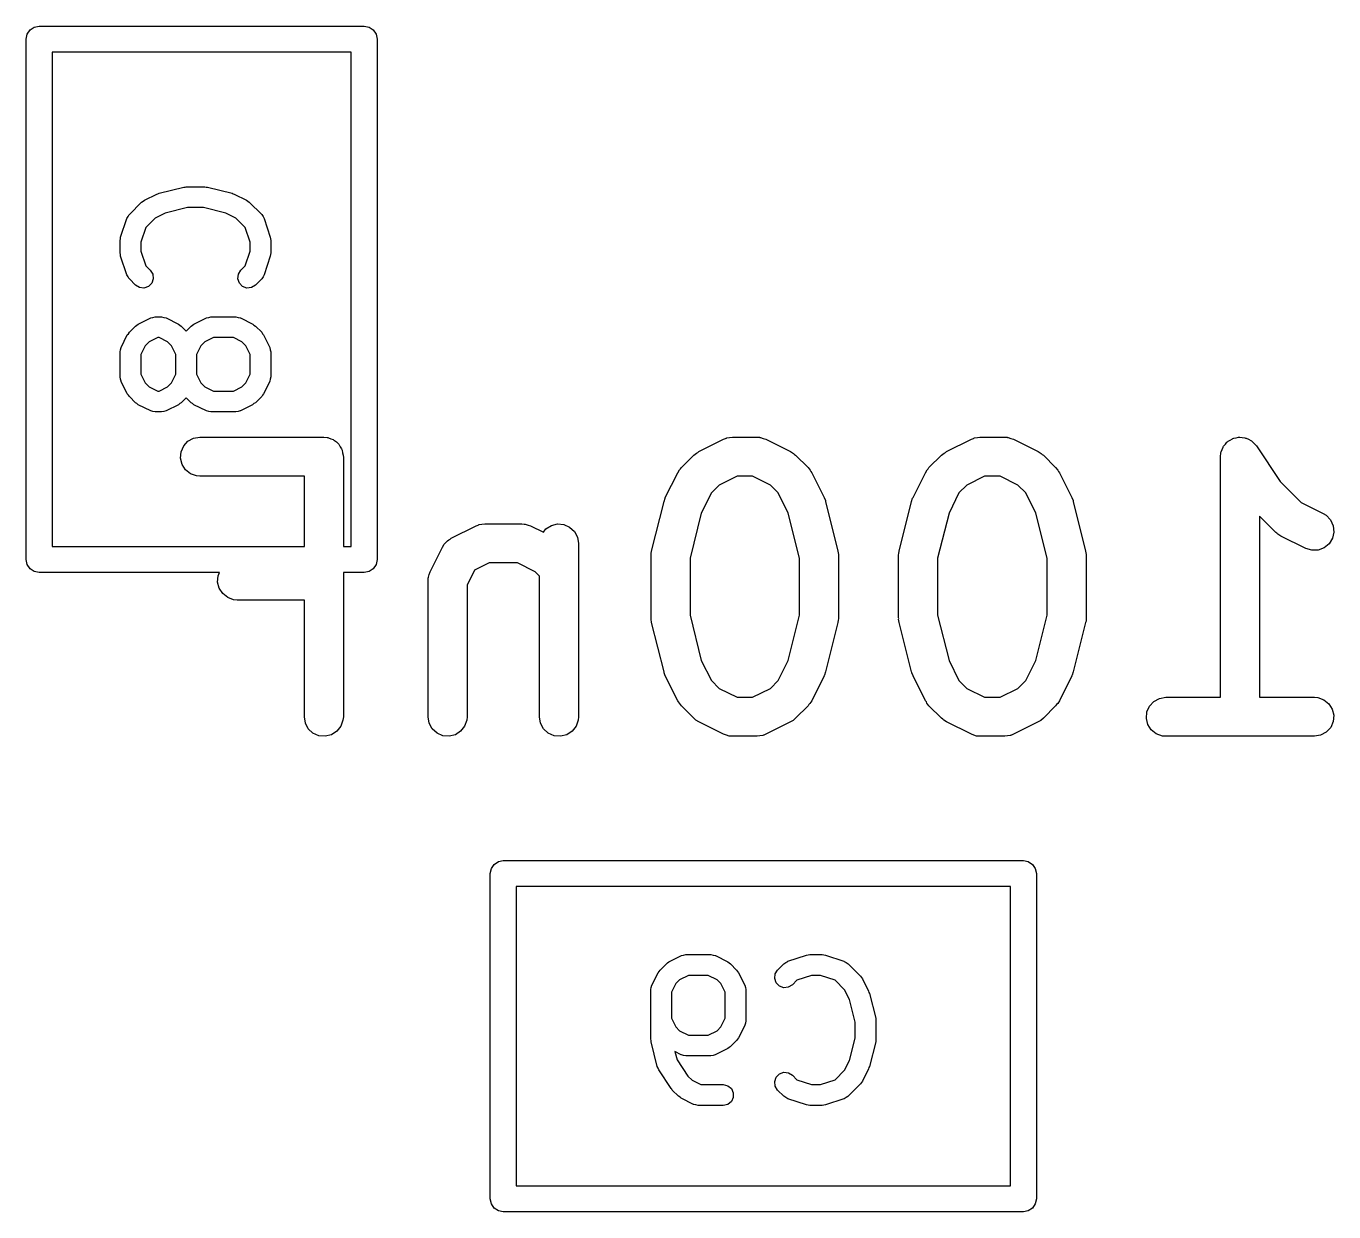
# Model space of a CAD drawing. Extents: x 112 to 157.4, y -89.4 to -52.4.
# Drawn here: x 128.93 to 133.95, y -71.61 to -67.05 of the extents above; entities that cross this region are included whole.
import ezdxf

# ---------------------------------------------------------------- set-up
doc = ezdxf.new("R2010")
doc.units = 0
doc.layers.add('BLACK', color=7, linetype='CONTINUOUS')

msp = doc.modelspace()

# ---------------------------------------------------------------- linework, layer by layer
at = {"layer": 'BLACK', "linetype": 'CONTINUOUS'}
for p, q in [((128.925, -67.1), (128.929, -67.0809)), ((128.929, -67.0809), (128.94, -67.0646)), ((128.94, -67.0646), (128.956, -67.0538)), ((128.956, -67.0538), (128.975, -67.05)), ((128.975, -67.05), (130.225, -67.05)), ((130.225, -67.05), (130.244, -67.0538)), ((130.244, -67.0538), (130.26, -67.0646)), ((130.26, -67.0646), (130.271, -67.0809)), ((130.271, -67.0809), (130.275, -67.1)), ((128.925, -69.1), (128.925, -67.1)), ((130.275, -67.1), (130.275, -69.1)), ((129.025, -67.15), (129.025, -69.05)), ((130.175, -67.15), (129.025, -67.15)), ((130.175, -69.05), (130.175, -67.15)), ((129.436, -67.6921), (129.531, -67.6683)), ((129.531, -67.6683), (129.536, -67.6682)), ((129.536, -67.6682), (129.54, -67.6671)), ((129.54, -67.6671), (129.612, -67.6671)), ((129.612, -67.6671), (129.617, -67.6682)), ((129.617, -67.6682), (129.622, -67.6683)), ((129.622, -67.6683), (129.717, -67.6922)), ((129.322, -67.7741), (129.369, -67.7264)), ((129.369, -67.7264), (129.375, -67.723)), ((129.375, -67.723), (129.38, -67.719)), ((129.38, -67.719), (129.427, -67.6951)), ((129.427, -67.6951), (129.432, -67.6941)), ((129.432, -67.6941), (129.436, -67.6921)), ((129.717, -67.6922), (129.721, -67.6941)), ((129.721, -67.6941), (129.725, -67.6952)), ((129.725, -67.6952), (129.773, -67.719)), ((129.773, -67.719), (129.778, -67.7231)), ((129.778, -67.7231), (129.783, -67.7265)), ((129.783, -67.7265), (129.831, -67.7741)), ((129.288, -67.8612), (129.312, -67.7897)), ((129.312, -67.7892), (129.317, -67.7819)), ((129.312, -67.7894), (129.312, -67.7892)), ((129.312, -67.7897), (129.312, -67.7894)), ((129.317, -67.7819), (129.321, -67.7745)), ((129.321, -67.7745), (129.322, -67.7743)), ((129.322, -67.7743), (129.322, -67.7741)), ((129.421, -67.7876), (129.385, -67.824)), ((129.459, -67.7687), (129.421, -67.7876)), ((129.545, -67.7471), (129.459, -67.7687)), ((129.607, -67.7471), (129.545, -67.7471)), ((129.693, -67.7687), (129.607, -67.7471)), ((129.731, -67.7876), (129.693, -67.7687)), ((129.767, -67.824), (129.731, -67.7876)), ((129.831, -67.7741), (129.831, -67.7744)), ((129.831, -67.7744), (129.831, -67.7745)), ((129.831, -67.7745), (129.836, -67.7819)), ((129.836, -67.7819), (129.84, -67.7892)), ((129.84, -67.7892), (129.84, -67.7895)), ((129.84, -67.7895), (129.84, -67.7897)), ((129.84, -67.7897), (129.864, -67.8612)), ((129.385, -67.824), (129.366, -67.8803)), ((129.786, -67.8803), (129.767, -67.824)), ((129.286, -67.8737), (129.288, -67.8675)), ((129.286, -67.9214), (129.286, -67.8737)), ((129.288, -67.8675), (129.288, -67.8612)), ((129.366, -67.8803), (129.366, -67.9149)), ((129.786, -67.9149), (129.786, -67.8803)), ((129.864, -67.8612), (129.865, -67.8676)), ((129.865, -67.8676), (129.866, -67.8738)), ((129.866, -67.8738), (129.866, -67.9215)), ((129.288, -67.9277), (129.286, -67.9214)), ((129.288, -67.934), (129.288, -67.9277)), ((129.312, -68.0055), (129.288, -67.934)), ((129.366, -67.9149), (129.385, -67.9712)), ((129.767, -67.9712), (129.786, -67.9149)), ((129.864, -67.9341), (129.84, -68.0056)), ((129.865, -67.9277), (129.864, -67.9341)), ((129.866, -67.9215), (129.865, -67.9277)), ((129.385, -67.9712), (129.402, -67.9884)), ((129.402, -67.9884), (129.412, -68.0035)), ((129.741, -68.0034), (129.75, -67.9884)), ((129.75, -67.9884), (129.767, -67.9712)), ((129.312, -68.0057), (129.312, -68.0055)), ((129.312, -68.006), (129.312, -68.0057)), ((129.317, -68.0134), (129.312, -68.006)), ((129.321, -68.0207), (129.317, -68.0134)), ((129.322, -68.0209), (129.321, -68.0207)), ((129.322, -68.0211), (129.322, -68.0209)), ((129.346, -68.045), (129.322, -68.0211)), ((129.408, -68.038), (129.395, -68.0506)), ((129.414, -68.0212), (129.408, -68.038)), ((129.412, -68.0035), (129.414, -68.0212)), ((129.739, -68.0211), (129.741, -68.0034)), ((129.745, -68.0379), (129.739, -68.0211)), ((129.757, -68.0505), (129.745, -68.0379)), ((129.831, -68.0211), (129.807, -68.045)), ((129.836, -68.0134), (129.831, -68.0208)), ((129.831, -68.0208), (129.831, -68.0209)), ((129.831, -68.0209), (129.831, -68.0211)), ((129.84, -68.0061), (129.836, -68.0134)), ((129.84, -68.0056), (129.84, -68.0058)), ((129.84, -68.0058), (129.84, -68.0061)), ((129.361, -68.0544), (129.346, -68.045)), ((129.378, -68.0564), (129.361, -68.0544)), ((129.395, -68.0506), (129.378, -68.0564)), ((129.774, -68.0564), (129.757, -68.0505)), ((129.792, -68.0544), (129.774, -68.0564)), ((129.807, -68.045), (129.792, -68.0544)), ((129.356, -68.1952), (129.404, -68.1713)), ((129.404, -68.1711), (129.412, -68.1692)), ((129.404, -68.1713), (129.404, -68.1711)), ((129.404, -68.1713), (129.404, -68.1713)), ((129.412, -68.1692), (129.421, -68.1671)), ((129.421, -68.1671), (129.421, -68.1672)), ((129.421, -68.1672), (129.421, -68.1671)), ((129.421, -68.1671), (129.445, -68.1671)), ((129.445, -68.1671), (129.446, -68.1672)), ((129.446, -68.1672), (129.446, -68.1671)), ((129.446, -68.1671), (129.454, -68.1692)), ((129.454, -68.1692), (129.463, -68.1711)), ((129.463, -68.1711), (129.463, -68.1713)), ((129.463, -68.1713), (129.463, -68.1714)), ((129.463, -68.1714), (129.511, -68.1952)), ((129.57, -68.1952), (129.618, -68.1713)), ((129.618, -68.1711), (129.627, -68.1692)), ((129.618, -68.1713), (129.618, -68.1711)), ((129.618, -68.1713), (129.618, -68.1713)), ((129.627, -68.1692), (129.635, -68.1671)), ((129.635, -68.1671), (129.635, -68.1672)), ((129.635, -68.1672), (129.636, -68.1671)), ((129.636, -68.1671), (129.731, -68.1671)), ((129.731, -68.1671), (129.731, -68.1672)), ((129.731, -68.1672), (129.732, -68.1671)), ((129.732, -68.1671), (129.74, -68.1692)), ((129.74, -68.1692), (129.748, -68.1711)), ((129.748, -68.1711), (129.749, -68.1713)), ((129.749, -68.1713), (129.749, -68.1714)), ((129.749, -68.1714), (129.797, -68.1952)), ((129.29, -68.2845), (129.314, -68.2368)), ((129.314, -68.2368), (129.318, -68.2319)), ((129.318, -68.2319), (129.322, -68.2265)), ((129.322, -68.2265), (129.346, -68.2026)), ((129.346, -68.2026), (129.351, -68.1992)), ((129.351, -68.1992), (129.356, -68.1952)), ((129.511, -68.1952), (129.516, -68.1993)), ((129.516, -68.1993), (129.521, -68.2027)), ((129.521, -68.2027), (129.54, -68.222)), ((129.54, -68.222), (129.56, -68.2026)), ((129.56, -68.2026), (129.565, -68.1992)), ((129.565, -68.1992), (129.57, -68.1952)), ((129.797, -68.1952), (129.801, -68.1993)), ((129.801, -68.1993), (129.807, -68.2027)), ((129.807, -68.2027), (129.831, -68.2265)), ((129.831, -68.2265), (129.834, -68.2319)), ((129.834, -68.2319), (129.838, -68.2369)), ((129.838, -68.2369), (129.862, -68.2846)), ((129.286, -68.3018), (129.288, -68.2934)), ((129.288, -68.2934), (129.29, -68.285)), ((129.29, -68.2848), (129.29, -68.2845)), ((129.29, -68.285), (129.29, -68.2848)), ((129.383, -68.2785), (129.366, -68.3118)), ((129.398, -68.2638), (129.383, -68.2785)), ((129.431, -68.2471), (129.398, -68.2638)), ((129.436, -68.2471), (129.431, -68.2471)), ((129.469, -68.2638), (129.436, -68.2471)), ((129.484, -68.2785), (129.469, -68.2638)), ((129.5, -68.3118), (129.484, -68.2785)), ((129.597, -68.2785), (129.58, -68.3118)), ((129.612, -68.2638), (129.597, -68.2785)), ((129.645, -68.2471), (129.612, -68.2638)), ((129.722, -68.2471), (129.645, -68.2471)), ((129.755, -68.2638), (129.722, -68.2471)), ((129.77, -68.2785), (129.755, -68.2638)), ((129.786, -68.3118), (129.77, -68.2785)), ((129.862, -68.2846), (129.862, -68.2848)), ((129.862, -68.2848), (129.862, -68.285)), ((129.862, -68.285), (129.864, -68.2934)), ((129.864, -68.2934), (129.866, -68.3018)), ((129.286, -68.302), (129.286, -68.3018)), ((129.286, -68.3023), (129.286, -68.302)), ((129.286, -68.3976), (129.286, -68.3023)), ((129.366, -68.3118), (129.366, -68.3882)), ((129.5, -68.3882), (129.5, -68.3118)), ((129.58, -68.3118), (129.58, -68.3882)), ((129.786, -68.3882), (129.786, -68.3118)), ((129.866, -68.3018), (129.866, -68.3021)), ((129.866, -68.3021), (129.866, -68.3024)), ((129.866, -68.3024), (129.866, -68.3977)), ((129.366, -68.3882), (129.383, -68.4215)), ((129.484, -68.4215), (129.5, -68.3882)), ((129.58, -68.3882), (129.597, -68.4215)), ((129.77, -68.4215), (129.786, -68.3882)), ((129.286, -68.3979), (129.286, -68.3976)), ((129.286, -68.3982), (129.286, -68.3979)), ((129.288, -68.4066), (129.286, -68.3982)), ((129.29, -68.415), (129.288, -68.4066)), ((129.29, -68.4152), (129.29, -68.415)), ((129.29, -68.4154), (129.29, -68.4152)), ((129.314, -68.4631), (129.29, -68.4154)), ((129.383, -68.4215), (129.398, -68.4362)), ((129.398, -68.4362), (129.431, -68.4529)), ((129.436, -68.4529), (129.469, -68.4362)), ((129.469, -68.4362), (129.484, -68.4215)), ((129.597, -68.4215), (129.612, -68.4362)), ((129.612, -68.4362), (129.645, -68.4529)), ((129.722, -68.4529), (129.755, -68.4362)), ((129.755, -68.4362), (129.77, -68.4215)), ((129.862, -68.4155), (129.838, -68.4632)), ((129.864, -68.4066), (129.862, -68.415)), ((129.862, -68.415), (129.862, -68.4152)), ((129.862, -68.4152), (129.862, -68.4155)), ((129.866, -68.3982), (129.864, -68.4066)), ((129.866, -68.3977), (129.866, -68.398)), ((129.866, -68.398), (129.866, -68.3982)), ((129.318, -68.4681), (129.314, -68.4631)), ((129.322, -68.4735), (129.318, -68.4681)), ((129.346, -68.4973), (129.322, -68.4735)), ((129.431, -68.4529), (129.436, -68.4529)), ((129.54, -68.478), (129.521, -68.4974)), ((129.56, -68.4973), (129.54, -68.478)), ((129.645, -68.4529), (129.722, -68.4529)), ((129.831, -68.4735), (129.807, -68.4974)), ((129.834, -68.4681), (129.831, -68.4735)), ((129.838, -68.4632), (129.834, -68.4681)), ((129.351, -68.5007), (129.346, -68.4973)), ((129.356, -68.5048), (129.351, -68.5007)), ((129.404, -68.5286), (129.356, -68.5048)), ((129.404, -68.5287), (129.404, -68.5286)), ((129.404, -68.5289), (129.404, -68.5287)), ((129.412, -68.5308), (129.404, -68.5289)), ((129.421, -68.5329), (129.412, -68.5308)), ((129.421, -68.5329), (129.421, -68.5328)), ((129.421, -68.5328), (129.421, -68.5329)), ((129.445, -68.5329), (129.421, -68.5329)), ((129.446, -68.5328), (129.445, -68.5329)), ((129.454, -68.5308), (129.446, -68.5329)), ((129.446, -68.5329), (129.446, -68.5328)), ((129.463, -68.5289), (129.454, -68.5308)), ((129.511, -68.5048), (129.463, -68.5287)), ((129.463, -68.5287), (129.463, -68.5287)), ((129.463, -68.5287), (129.463, -68.5289)), ((129.516, -68.5008), (129.511, -68.5048)), ((129.521, -68.4974), (129.516, -68.5008)), ((129.565, -68.5007), (129.56, -68.4973)), ((129.57, -68.5048), (129.565, -68.5007)), ((129.618, -68.5286), (129.57, -68.5048)), ((129.618, -68.5287), (129.618, -68.5286)), ((129.618, -68.5289), (129.618, -68.5287)), ((129.627, -68.5308), (129.618, -68.5289)), ((129.635, -68.5329), (129.627, -68.5308)), ((129.636, -68.5329), (129.635, -68.5328)), ((129.635, -68.5328), (129.635, -68.5329)), ((129.731, -68.5329), (129.636, -68.5329)), ((129.74, -68.5308), (129.731, -68.5329)), ((129.731, -68.5329), (129.731, -68.5328)), ((129.731, -68.5328), (129.731, -68.5329)), ((129.748, -68.5289), (129.74, -68.5308)), ((129.749, -68.5287), (129.748, -68.5289)), ((129.796, -68.5048), (129.749, -68.5287)), ((129.749, -68.5287), (129.749, -68.5287)), ((129.801, -68.5008), (129.796, -68.5048)), ((129.807, -68.4974), (129.801, -68.5008)), ((129.531, -68.6634), (129.547, -68.6453)), ((129.547, -68.6453), (129.569, -68.6336)), ((129.569, -68.6336), (129.593, -68.6295)), ((129.593, -68.6295), (130.07, -68.6295)), ((130.07, -68.6295), (130.082, -68.6307)), ((130.082, -68.6307), (130.085, -68.6316)), ((130.085, -68.6316), (130.088, -68.6319)), ((130.088, -68.6319), (130.097, -68.6357)), ((130.097, -68.6357), (130.106, -68.6388)), ((130.106, -68.6388), (130.108, -68.6407)), ((130.108, -68.6407), (130.111, -68.6419)), ((130.111, -68.6419), (130.118, -68.6482)), ((131.512, -68.6851), (131.607, -68.6375)), ((131.607, -68.6375), (131.615, -68.6344)), ((131.615, -68.6344), (131.617, -68.6336)), ((131.617, -68.6336), (131.618, -68.6334)), ((131.618, -68.6334), (131.619, -68.6327)), ((131.619, -68.6327), (131.63, -68.6313)), ((131.63, -68.6313), (131.641, -68.6295)), ((131.641, -68.6295), (131.736, -68.6295)), ((131.736, -68.6295), (131.745, -68.6303)), ((131.745, -68.6303), (131.746, -68.6302)), ((131.746, -68.6302), (131.747, -68.6305)), ((131.747, -68.6305), (131.749, -68.6307)), ((131.749, -68.6307), (131.759, -68.6343)), ((131.759, -68.6343), (131.77, -68.6375)), ((131.77, -68.6375), (131.865, -68.6851)), ((132.465, -68.6851), (132.56, -68.6375)), ((132.56, -68.6375), (132.568, -68.6344)), ((132.568, -68.6344), (132.569, -68.6336)), ((132.569, -68.6336), (132.57, -68.6334)), ((132.57, -68.6334), (132.572, -68.6327)), ((132.572, -68.6327), (132.583, -68.6313)), ((132.583, -68.6313), (132.593, -68.6295)), ((132.593, -68.6295), (132.689, -68.6295)), ((132.689, -68.6295), (132.697, -68.6303)), ((132.697, -68.6303), (132.699, -68.6302)), ((132.699, -68.6302), (132.699, -68.6305)), ((132.699, -68.6305), (132.701, -68.6307)), ((132.701, -68.6307), (132.712, -68.6343)), ((132.712, -68.6343), (132.722, -68.6375)), ((132.722, -68.6375), (132.817, -68.6851)), ((133.545, -68.6476), (133.547, -68.6456)), ((133.547, -68.6456), (133.555, -68.641)), ((133.555, -68.641), (133.564, -68.6357)), ((133.564, -68.6357), (133.566, -68.6351)), ((133.566, -68.6351), (133.569, -68.6338)), ((133.569, -68.6338), (133.578, -68.6321)), ((133.578, -68.6321), (133.587, -68.6298)), ((133.587, -68.6298), (133.59, -68.63)), ((133.59, -68.63), (133.593, -68.6295)), ((133.593, -68.6295), (133.602, -68.6311)), ((133.602, -68.6311), (133.612, -68.6319)), ((133.612, -68.6319), (133.614, -68.633)), ((133.614, -68.633), (133.617, -68.6334)), ((133.617, -68.6334), (133.626, -68.638)), ((133.626, -68.638), (133.635, -68.6419)), ((133.635, -68.6419), (133.637, -68.6437)), ((133.637, -68.6437), (133.639, -68.645)), ((133.639, -68.645), (133.645, -68.652)), ((129.519, -68.7104), (129.521, -68.6859)), ((129.521, -68.6859), (129.531, -68.6634)), ((130.118, -68.6482), (130.125, -68.6541)), ((130.125, -68.6541), (130.127, -68.6566)), ((130.127, -68.6566), (130.129, -68.6586)), ((130.129, -68.6586), (130.133, -68.6669)), ((130.133, -68.6669), (130.138, -68.6748)), ((130.138, -68.6748), (130.139, -68.6776)), ((130.139, -68.6776), (130.14, -68.6803)), ((130.14, -68.6803), (130.142, -68.6895)), ((130.142, -68.6895), (130.144, -68.6987)), ((131.493, -68.6991), (131.503, -68.6908)), ((131.503, -68.6908), (131.508, -68.6884)), ((131.508, -68.6884), (131.512, -68.6851)), ((131.865, -68.6851), (131.876, -68.6919)), ((131.876, -68.6919), (131.88, -68.6959)), ((131.88, -68.6959), (131.884, -68.6991)), ((132.445, -68.6991), (132.455, -68.6908)), ((132.455, -68.6908), (132.46, -68.6884)), ((132.46, -68.6884), (132.465, -68.6851)), ((132.817, -68.6851), (132.828, -68.6919)), ((132.828, -68.6919), (132.832, -68.6959)), ((132.832, -68.6959), (132.837, -68.6991)), ((133.518, -68.7045), (133.519, -68.6917)), ((133.519, -68.6917), (133.52, -68.6891)), ((133.52, -68.6891), (133.521, -68.6864)), ((133.521, -68.6864), (133.524, -68.6775)), ((133.524, -68.6775), (133.528, -68.6684)), ((133.528, -68.6684), (133.529, -68.6663)), ((133.529, -68.6663), (133.53, -68.6638)), ((133.53, -68.6638), (133.537, -68.6567)), ((133.537, -68.6567), (133.543, -68.6491)), ((133.543, -68.6491), (133.545, -68.6476)), ((133.645, -68.652), (133.653, -68.6586)), ((133.653, -68.6586), (133.654, -68.661)), ((133.654, -68.661), (133.656, -68.6629)), ((133.656, -68.6629), (133.747, -68.7996)), ((129.525, -68.7343), (129.519, -68.7104)), ((129.538, -68.755), (129.525, -68.7343)), ((130.144, -68.6987), (130.144, -68.7016)), ((130.144, -68.7016), (130.145, -68.7045)), ((130.145, -68.7045), (130.145, -69.05)), ((131.445, -68.7468), (131.493, -68.6991)), ((131.884, -68.6991), (131.932, -68.7468)), ((132.397, -68.7468), (132.445, -68.6991)), ((132.837, -68.6991), (132.884, -68.7468)), ((133.518, -69.6295), (133.518, -68.7045)), ((129.557, -68.7703), (129.538, -68.755)), ((129.58, -68.7784), (129.557, -68.7703)), ((129.593, -68.7795), (129.58, -68.7784)), ((129.995, -68.7795), (129.593, -68.7795)), ((129.995, -69.05), (129.995, -68.7795)), ((131.383, -68.8615), (131.431, -68.7662)), ((131.431, -68.7662), (131.438, -68.7552)), ((131.438, -68.7552), (131.442, -68.7513)), ((131.442, -68.7513), (131.445, -68.7468)), ((131.659, -68.7795), (131.59, -68.8138)), ((131.718, -68.7795), (131.659, -68.7795)), ((131.787, -68.8138), (131.718, -68.7795)), ((131.932, -68.7468), (131.94, -68.7567)), ((131.94, -68.7567), (131.943, -68.7617)), ((131.943, -68.7617), (131.946, -68.7662)), ((131.946, -68.7662), (131.994, -68.8615)), ((132.336, -68.8615), (132.383, -68.7662)), ((132.383, -68.7662), (132.39, -68.7552)), ((132.39, -68.7552), (132.394, -68.7513)), ((132.394, -68.7513), (132.397, -68.7468)), ((132.611, -68.7795), (132.543, -68.8138)), ((132.671, -68.7795), (132.611, -68.7795)), ((132.739, -68.8138), (132.671, -68.7795)), ((132.884, -68.7468), (132.893, -68.7567)), ((132.893, -68.7567), (132.895, -68.7617)), ((132.895, -68.7617), (132.899, -68.7662)), ((132.899, -68.7662), (132.946, -68.8615)), ((131.56, -68.8442), (131.521, -68.9212)), ((131.59, -68.8138), (131.56, -68.8442)), ((131.817, -68.8442), (131.787, -68.8138)), ((131.856, -68.9212), (131.817, -68.8442)), ((132.512, -68.8442), (132.474, -68.9212)), ((132.543, -68.8138), (132.512, -68.8442)), ((132.77, -68.8442), (132.739, -68.8138)), ((132.808, -68.9212), (132.77, -68.8442)), ((133.747, -68.7996), (133.828, -68.881)), ((131.33, -69.0673), (131.378, -68.8768)), ((131.378, -68.8768), (131.382, -68.8646)), ((131.382, -68.8646), (131.383, -68.8631)), ((131.383, -68.8631), (131.383, -68.8615)), ((131.994, -68.8615), (131.999, -68.8735)), ((131.999, -68.8735), (131.999, -68.8752)), ((131.999, -68.8752), (131.999, -68.8768)), ((131.999, -68.8768), (132.047, -69.0673)), ((132.282, -69.0673), (132.33, -68.8768)), ((132.33, -68.8768), (132.334, -68.8646)), ((132.334, -68.8646), (132.335, -68.8631)), ((132.335, -68.8631), (132.336, -68.8615)), ((132.946, -68.8615), (132.951, -68.8735)), ((132.951, -68.8735), (132.951, -68.8752)), ((132.951, -68.8752), (132.952, -68.8768)), ((132.952, -68.8768), (132.999, -69.0673)), ((133.828, -68.881), (133.913, -68.9232)), ((131.521, -68.9212), (131.478, -69.0947)), ((131.899, -69.0947), (131.856, -68.9212)), ((132.474, -68.9212), (132.43, -69.0947)), ((132.852, -69.0947), (132.808, -68.9212)), ((133.731, -68.9957), (133.668, -68.9332)), ((133.668, -68.9332), (133.668, -69.6295)), ((133.913, -68.9232), (133.924, -68.9299)), ((133.924, -68.9299), (133.941, -68.9476)), ((130.56, -69.0184), (130.655, -68.9708)), ((130.655, -68.9708), (130.663, -68.9677)), ((130.663, -68.9677), (130.664, -68.9669)), ((130.664, -68.9669), (130.665, -68.9668)), ((130.665, -68.9668), (130.667, -68.966)), ((130.667, -68.966), (130.678, -68.9647)), ((130.678, -68.9647), (130.689, -68.9629)), ((130.689, -68.9629), (130.831, -68.9629)), ((130.831, -68.9629), (130.84, -68.9636)), ((130.84, -68.9636), (130.841, -68.9636)), ((130.841, -68.9636), (130.842, -68.9638)), ((130.842, -68.9638), (130.844, -68.964)), ((130.844, -68.964), (130.855, -68.9676)), ((130.855, -68.9676), (130.865, -68.9708)), ((130.865, -68.9708), (130.914, -68.9952)), ((130.914, -68.9952), (130.924, -68.9824)), ((130.924, -68.9824), (130.945, -68.969)), ((130.945, -68.969), (130.968, -68.9631)), ((130.968, -68.9631), (130.993, -68.9652)), ((130.993, -68.9652), (131.015, -68.9752)), ((131.015, -68.9752), (131.034, -68.9919)), ((131.034, -68.9919), (131.045, -69.0136)), ((133.735, -68.9989), (133.731, -68.9957)), ((133.941, -68.9476), (133.951, -68.9699)), ((133.954, -68.9944), (133.949, -69.0184)), ((133.951, -68.9699), (133.954, -68.9944)), ((130.526, -69.052), (130.533, -69.0409)), ((130.533, -69.0409), (130.537, -69.0372)), ((130.537, -69.0372), (130.54, -69.0329)), ((130.54, -69.0329), (130.546, -69.0287)), ((130.546, -69.0287), (130.551, -69.0238)), ((130.551, -69.0238), (130.556, -69.0215)), ((130.556, -69.0215), (130.56, -69.0184)), ((131.045, -69.0136), (131.049, -69.0379)), ((131.049, -69.0379), (131.049, -69.7045)), ((133.739, -69.003), (133.735, -68.9989)), ((133.75, -69.0097), (133.739, -69.003)), ((133.846, -69.0573), (133.75, -69.0097)), ((133.936, -69.0394), (133.917, -69.0551)), ((133.949, -69.0184), (133.936, -69.0394)), ((129.025, -69.05), (129.995, -69.05)), ((130.145, -69.05), (130.175, -69.05)), ((130.479, -69.1472), (130.526, -69.052)), ((131.328, -69.0855), (131.329, -69.0726)), ((131.328, -69.3236), (131.328, -69.0855)), ((131.329, -69.0726), (131.33, -69.07)), ((131.33, -69.07), (131.33, -69.0673)), ((131.478, -69.0947), (131.478, -69.3144)), ((131.899, -69.3144), (131.899, -69.0947)), ((132.047, -69.0673), (132.049, -69.0801)), ((132.049, -69.0801), (132.049, -69.0828)), ((132.049, -69.0828), (132.049, -69.0855)), ((132.049, -69.0855), (132.049, -69.3236)), ((132.28, -69.0855), (132.281, -69.0726)), ((132.28, -69.3236), (132.28, -69.0855)), ((132.281, -69.0726), (132.282, -69.07)), ((132.282, -69.07), (132.282, -69.0673)), ((132.43, -69.0947), (132.43, -69.3144)), ((132.852, -69.3144), (132.852, -69.0947)), ((132.999, -69.0673), (133.001, -69.0801)), ((133.001, -69.0801), (133.001, -69.0828)), ((133.001, -69.0828), (133.002, -69.0855)), ((133.002, -69.0855), (133.002, -69.3236)), ((133.869, -69.0646), (133.846, -69.0573)), ((133.894, -69.0638), (133.869, -69.0646)), ((133.917, -69.0551), (133.894, -69.0638)), ((128.929, -69.1191), (128.925, -69.1)), ((128.94, -69.1354), (128.929, -69.1191)), ((128.956, -69.1462), (128.94, -69.1354)), ((128.975, -69.15), (128.956, -69.1462)), ((130.244, -69.1462), (130.225, -69.15)), ((130.26, -69.1354), (130.244, -69.1462)), ((130.271, -69.1191), (130.26, -69.1354)), ((130.275, -69.1), (130.271, -69.1191)), ((130.475, -69.1576), (130.479, -69.1472)), ((130.649, -69.1414), (130.621, -69.1984)), ((130.706, -69.1129), (130.649, -69.1414)), ((130.814, -69.1129), (130.706, -69.1129)), ((130.882, -69.1471), (130.814, -69.1129)), ((130.899, -69.1642), (130.882, -69.1471)), ((129.669, -69.15), (128.975, -69.15)), ((129.661, -69.1866), (129.664, -69.1621)), ((129.667, -69.2105), (129.661, -69.1866)), ((129.664, -69.1621), (129.669, -69.15)), ((130.225, -69.15), (130.145, -69.15)), ((130.145, -69.15), (130.145, -69.7045)), ((130.471, -69.1707), (130.472, -69.1698)), ((130.471, -69.1724), (130.471, -69.1707)), ((130.471, -69.1807), (130.471, -69.1724)), ((130.471, -69.7045), (130.471, -69.1807)), ((130.472, -69.1678), (130.475, -69.1576)), ((130.472, -69.1698), (130.472, -69.1678)), ((130.621, -69.1984), (130.621, -69.7045)), ((130.899, -69.7045), (130.899, -69.1642)), ((129.681, -69.2312), (129.667, -69.2105)), ((129.7, -69.2465), (129.681, -69.2312)), ((129.723, -69.2546), (129.7, -69.2465)), ((129.736, -69.2557), (129.723, -69.2546)), ((129.995, -69.2557), (129.736, -69.2557)), ((129.995, -69.7045), (129.995, -69.2557)), ((131.328, -69.3263), (131.328, -69.3236)), ((131.328, -69.329), (131.328, -69.3263)), ((131.33, -69.3418), (131.328, -69.329)), ((131.378, -69.5323), (131.33, -69.3418)), ((131.478, -69.3144), (131.521, -69.4879)), ((131.856, -69.4879), (131.899, -69.3144)), ((132.047, -69.3418), (131.999, -69.5323)), ((132.048, -69.3365), (132.047, -69.3391)), ((132.047, -69.3391), (132.047, -69.3418)), ((132.049, -69.3236), (132.048, -69.3365)), ((132.281, -69.3263), (132.28, -69.3236)), ((132.28, -69.329), (132.281, -69.3263)), ((132.282, -69.3418), (132.28, -69.329)), ((132.33, -69.5323), (132.282, -69.3418)), ((132.43, -69.3144), (132.474, -69.4879)), ((132.808, -69.4879), (132.852, -69.3144)), ((132.999, -69.3418), (132.952, -69.5323)), ((133, -69.3391), (132.999, -69.3418)), ((133.001, -69.3365), (133, -69.3391)), ((133.002, -69.3236), (133.001, -69.3365)), ((131.521, -69.4879), (131.56, -69.5649)), ((131.817, -69.5649), (131.856, -69.4879)), ((132.474, -69.4879), (132.512, -69.5649)), ((132.77, -69.5649), (132.808, -69.4879)), ((131.378, -69.5339), (131.378, -69.5323)), ((131.379, -69.5356), (131.378, -69.5339)), ((131.383, -69.5476), (131.379, -69.5356)), ((131.431, -69.6428), (131.383, -69.5476)), ((131.994, -69.5476), (131.946, -69.6428)), ((131.995, -69.5445), (131.994, -69.546)), ((131.994, -69.546), (131.994, -69.5476)), ((131.999, -69.5323), (131.995, -69.5445)), ((132.331, -69.5339), (132.33, -69.5323)), ((132.331, -69.5356), (132.331, -69.5339)), ((132.336, -69.5476), (132.331, -69.5356)), ((132.383, -69.6428), (132.336, -69.5476)), ((132.946, -69.5476), (132.899, -69.6428)), ((132.947, -69.546), (132.946, -69.5476)), ((132.948, -69.5445), (132.947, -69.546)), ((132.952, -69.5323), (132.948, -69.5445)), ((131.56, -69.5649), (131.59, -69.5953)), ((131.59, -69.5953), (131.659, -69.6295)), ((131.718, -69.6295), (131.787, -69.5953)), ((131.787, -69.5953), (131.817, -69.5649)), ((132.512, -69.5649), (132.543, -69.5953)), ((132.543, -69.5953), (132.611, -69.6295)), ((132.671, -69.6295), (132.739, -69.5953)), ((132.739, -69.5953), (132.77, -69.5649)), ((131.434, -69.6474), (131.431, -69.6428)), ((131.437, -69.6524), (131.434, -69.6474)), ((131.659, -69.6295), (131.718, -69.6295)), ((131.946, -69.6428), (131.939, -69.6539)), ((132.387, -69.6474), (132.383, -69.6428)), ((132.389, -69.6524), (132.387, -69.6474)), ((132.611, -69.6295), (132.671, -69.6295)), ((132.899, -69.6428), (132.892, -69.6539)), ((133.245, -69.6634), (133.262, -69.6453)), ((133.262, -69.6453), (133.283, -69.6336)), ((133.283, -69.6336), (133.308, -69.6295)), ((133.308, -69.6295), (133.518, -69.6295)), ((133.668, -69.6295), (133.879, -69.6295)), ((133.879, -69.6295), (133.892, -69.6307)), ((133.892, -69.6307), (133.915, -69.6388)), ((133.915, -69.6388), (133.935, -69.6541)), ((131.445, -69.6623), (131.437, -69.6524)), ((131.493, -69.71), (131.445, -69.6623)), ((131.932, -69.6623), (131.884, -69.71)), ((131.935, -69.6578), (131.932, -69.6623)), ((131.939, -69.6539), (131.935, -69.6578)), ((132.397, -69.6623), (132.389, -69.6524)), ((132.445, -69.71), (132.397, -69.6623)), ((132.884, -69.6623), (132.837, -69.71)), ((132.888, -69.6578), (132.884, -69.6623)), ((132.892, -69.6539), (132.888, -69.6578)), ((133.233, -69.7104), (133.235, -69.6859)), ((133.235, -69.6859), (133.245, -69.6634)), ((133.935, -69.6541), (133.948, -69.6748)), ((133.948, -69.6748), (133.954, -69.6987)), ((133.954, -69.6987), (133.952, -69.7232)), ((129.999, -69.7288), (129.995, -69.7045)), ((130.01, -69.7505), (129.999, -69.7288)), ((130.028, -69.7672), (130.01, -69.7505)), ((130.135, -69.7407), (130.12, -69.76)), ((130.143, -69.7174), (130.135, -69.7407)), ((130.145, -69.7045), (130.143, -69.7174)), ((130.475, -69.7288), (130.471, -69.7045)), ((130.486, -69.7505), (130.475, -69.7288)), ((130.505, -69.7672), (130.486, -69.7505)), ((130.611, -69.7407), (130.596, -69.76)), ((130.62, -69.7174), (130.611, -69.7407)), ((130.621, -69.7045), (130.62, -69.7174)), ((130.903, -69.7288), (130.899, -69.7045)), ((130.915, -69.7505), (130.903, -69.7288)), ((130.933, -69.7672), (130.915, -69.7505)), ((131.04, -69.7407), (131.025, -69.76)), ((131.048, -69.7174), (131.04, -69.7407)), ((131.049, -69.7045), (131.048, -69.7174)), ((131.497, -69.7132), (131.493, -69.71)), ((131.501, -69.7172), (131.497, -69.7132)), ((131.512, -69.724), (131.501, -69.7172)), ((131.607, -69.7716), (131.512, -69.724)), ((131.865, -69.724), (131.77, -69.7716)), ((131.87, -69.7207), (131.865, -69.724)), ((131.875, -69.7183), (131.87, -69.7207)), ((131.884, -69.71), (131.875, -69.7183)), ((132.45, -69.7132), (132.445, -69.71)), ((132.454, -69.7172), (132.45, -69.7132)), ((132.465, -69.724), (132.454, -69.7172)), ((132.56, -69.7716), (132.465, -69.724)), ((132.817, -69.724), (132.722, -69.7716)), ((132.822, -69.7207), (132.817, -69.724)), ((132.827, -69.7183), (132.822, -69.7207)), ((132.837, -69.71), (132.827, -69.7183)), ((133.239, -69.7343), (133.233, -69.7104)), ((133.252, -69.755), (133.239, -69.7343)), ((133.942, -69.7457), (133.925, -69.7638)), ((133.952, -69.7232), (133.942, -69.7457)), ((130.051, -69.7772), (130.028, -69.7672)), ((130.075, -69.7793), (130.051, -69.7772)), ((130.099, -69.7734), (130.075, -69.7793)), ((130.12, -69.76), (130.099, -69.7734)), ((130.527, -69.7772), (130.505, -69.7672)), ((130.552, -69.7793), (130.527, -69.7772)), ((130.576, -69.7734), (130.552, -69.7793)), ((130.596, -69.76), (130.576, -69.7734)), ((130.956, -69.7772), (130.933, -69.7672)), ((130.98, -69.7793), (130.956, -69.7772)), ((131.004, -69.7734), (130.98, -69.7793)), ((131.025, -69.76), (131.004, -69.7734)), ((131.618, -69.7748), (131.607, -69.7716)), ((131.628, -69.7784), (131.618, -69.7748)), ((131.63, -69.7786), (131.628, -69.7784)), ((131.631, -69.7789), (131.63, -69.7786)), ((131.633, -69.7788), (131.631, -69.7789)), ((131.641, -69.7795), (131.633, -69.7788)), ((131.736, -69.7795), (131.641, -69.7795)), ((131.747, -69.7778), (131.736, -69.7795)), ((131.758, -69.7764), (131.747, -69.7778)), ((131.76, -69.7757), (131.758, -69.7764)), ((131.762, -69.7747), (131.76, -69.7755)), ((131.76, -69.7755), (131.76, -69.7757)), ((131.77, -69.7716), (131.762, -69.7747)), ((132.57, -69.7748), (132.56, -69.7716)), ((132.58, -69.7784), (132.57, -69.7748)), ((132.582, -69.7786), (132.58, -69.7784)), ((132.583, -69.7789), (132.582, -69.7786)), ((132.585, -69.7788), (132.583, -69.7789)), ((132.593, -69.7795), (132.585, -69.7788)), ((132.689, -69.7795), (132.593, -69.7795)), ((132.699, -69.7778), (132.689, -69.7795)), ((132.71, -69.7764), (132.699, -69.7778)), ((132.712, -69.7757), (132.71, -69.7764)), ((132.713, -69.7755), (132.712, -69.7757)), ((132.714, -69.7747), (132.713, -69.7755)), ((132.722, -69.7716), (132.714, -69.7747)), ((133.271, -69.7703), (133.252, -69.755)), ((133.295, -69.7784), (133.271, -69.7703)), ((133.308, -69.7795), (133.295, -69.7784)), ((133.879, -69.7795), (133.308, -69.7795)), ((133.903, -69.7755), (133.879, -69.7795)), ((133.925, -69.7638), (133.903, -69.7755)), ((130.71, -70.3072), (130.714, -70.288)), ((130.714, -70.288), (130.725, -70.2718)), ((130.725, -70.2718), (130.741, -70.261)), ((130.741, -70.261), (130.76, -70.2572)), ((130.76, -70.2572), (132.76, -70.2572)), ((132.76, -70.2572), (132.779, -70.261)), ((132.779, -70.261), (132.795, -70.2718)), ((132.795, -70.2718), (132.806, -70.288)), ((132.806, -70.288), (132.81, -70.3072)), ((130.71, -71.5572), (130.71, -70.3072)), ((132.81, -70.3072), (132.81, -71.5572)), ((130.81, -70.3572), (130.81, -71.5072)), ((132.71, -70.3572), (130.81, -70.3572)), ((132.71, -71.5072), (132.71, -70.3572)), ((131.363, -70.6777), (131.387, -70.6538)), ((131.387, -70.6538), (131.392, -70.6504)), ((131.392, -70.6504), (131.397, -70.6464)), ((131.397, -70.6464), (131.445, -70.6225)), ((131.445, -70.6223), (131.453, -70.6204)), ((131.445, -70.6225), (131.445, -70.6223)), ((131.445, -70.6225), (131.445, -70.6225)), ((131.453, -70.6204), (131.462, -70.6184)), ((131.462, -70.6184), (131.462, -70.6184)), ((131.462, -70.6184), (131.462, -70.6184)), ((131.462, -70.6184), (131.558, -70.6184)), ((131.558, -70.6184), (131.558, -70.6184)), ((131.558, -70.6184), (131.567, -70.6204)), ((131.558, -70.6184), (131.558, -70.6184)), ((131.567, -70.6204), (131.575, -70.6223)), ((131.575, -70.6223), (131.575, -70.6225)), ((131.575, -70.6225), (131.576, -70.6226)), ((131.576, -70.6226), (131.623, -70.6464)), ((131.623, -70.6464), (131.628, -70.6505)), ((131.628, -70.6505), (131.634, -70.6539)), ((131.634, -70.6539), (131.657, -70.6777)), ((131.815, -70.6777), (131.839, -70.6538)), ((131.839, -70.6535), (131.847, -70.649)), ((131.839, -70.6537), (131.839, -70.6535)), ((131.839, -70.6538), (131.839, -70.6537)), ((131.847, -70.649), (131.854, -70.6444)), ((131.854, -70.6442), (131.926, -70.6204)), ((131.854, -70.6444), (131.854, -70.6442)), ((131.854, -70.6444), (131.854, -70.6444)), ((131.926, -70.6204), (131.932, -70.6198)), ((131.932, -70.6198), (131.939, -70.6184)), ((131.939, -70.6184), (131.986, -70.6184)), ((131.986, -70.6184), (131.992, -70.6198)), ((131.992, -70.6198), (131.999, -70.6204)), ((131.999, -70.6204), (132.07, -70.6442)), ((132.07, -70.6442), (132.071, -70.6444)), ((132.071, -70.6444), (132.071, -70.6444)), ((132.071, -70.6444), (132.078, -70.649)), ((132.078, -70.649), (132.086, -70.6535)), ((132.086, -70.6535), (132.086, -70.6537)), ((132.086, -70.6537), (132.086, -70.6539)), ((132.086, -70.6539), (132.134, -70.7016)), ((131.331, -70.7357), (131.355, -70.688)), ((131.355, -70.688), (131.359, -70.6831)), ((131.359, -70.6831), (131.363, -70.6777)), ((131.472, -70.6984), (131.438, -70.715)), ((131.548, -70.6984), (131.472, -70.6984)), ((131.582, -70.715), (131.548, -70.6984)), ((131.657, -70.6777), (131.661, -70.6832)), ((131.661, -70.6832), (131.665, -70.6881)), ((131.665, -70.6881), (131.689, -70.7358)), ((131.804, -70.7104), (131.806, -70.6928)), ((131.806, -70.6928), (131.815, -70.6777)), ((131.945, -70.6984), (131.889, -70.7171)), ((131.98, -70.6984), (131.945, -70.6984)), ((132.036, -70.7171), (131.98, -70.6984)), ((132.134, -70.7016), (132.137, -70.707)), ((132.137, -70.707), (132.141, -70.7119)), ((131.327, -70.753), (131.329, -70.7446)), ((131.327, -70.7533), (131.327, -70.753)), ((131.327, -70.7535), (131.327, -70.7533)), ((131.327, -70.9441), (131.327, -70.7535)), ((131.329, -70.7446), (131.331, -70.7362)), ((131.331, -70.736), (131.331, -70.7357)), ((131.331, -70.7362), (131.331, -70.736)), ((131.424, -70.7297), (131.407, -70.763)), ((131.438, -70.715), (131.424, -70.7297)), ((131.596, -70.7297), (131.582, -70.715)), ((131.613, -70.763), (131.596, -70.7297)), ((131.689, -70.7358), (131.689, -70.736)), ((131.689, -70.736), (131.689, -70.7362)), ((131.689, -70.7362), (131.691, -70.7446)), ((131.691, -70.7446), (131.693, -70.7531)), ((131.693, -70.7531), (131.693, -70.7533)), ((131.693, -70.7533), (131.693, -70.7536)), ((131.693, -70.7536), (131.693, -70.8727)), ((131.809, -70.7272), (131.804, -70.7104)), ((131.822, -70.7398), (131.809, -70.7272)), ((131.839, -70.7457), (131.822, -70.7398)), ((131.856, -70.7438), (131.839, -70.7457)), ((131.872, -70.7343), (131.856, -70.7438)), ((131.889, -70.7171), (131.872, -70.7343)), ((132.072, -70.7535), (132.036, -70.7171)), ((132.091, -70.7914), (132.072, -70.7535)), ((132.141, -70.7119), (132.165, -70.7596)), ((131.407, -70.763), (131.407, -70.8632)), ((131.613, -70.8632), (131.613, -70.763)), ((132.113, -70.8776), (132.091, -70.7914)), ((132.165, -70.7596), (132.166, -70.7638)), ((132.166, -70.7638), (132.168, -70.7677)), ((132.168, -70.7677), (132.192, -70.863)), ((131.407, -70.8632), (131.424, -70.8966)), ((131.424, -70.8966), (131.438, -70.9112)), ((131.582, -70.9112), (131.596, -70.8966)), ((131.596, -70.8966), (131.613, -70.8632)), ((131.689, -70.8905), (131.665, -70.9382)), ((131.691, -70.8816), (131.689, -70.8901)), ((131.689, -70.8901), (131.689, -70.8903)), ((131.689, -70.8903), (131.689, -70.8905)), ((131.693, -70.8732), (131.691, -70.8816)), ((131.693, -70.8727), (131.693, -70.873)), ((131.693, -70.873), (131.693, -70.8732)), ((132.113, -70.9391), (132.113, -70.8776)), ((132.192, -70.863), (132.192, -70.8679)), ((132.192, -70.8679), (132.193, -70.8726)), ((132.193, -70.8726), (132.193, -70.9441)), ((131.328, -70.9488), (131.327, -70.9441)), ((131.328, -70.9537), (131.328, -70.9488)), ((131.352, -71.049), (131.328, -70.9537)), ((131.438, -70.9112), (131.472, -70.9279)), ((131.472, -70.9279), (131.548, -70.9279)), ((131.548, -70.9279), (131.582, -70.9112)), ((131.657, -70.9485), (131.633, -70.9724)), ((131.661, -70.9431), (131.657, -70.9485)), ((131.665, -70.9382), (131.661, -70.9431)), ((132.091, -71.0254), (132.113, -70.9391)), ((132.192, -70.9538), (132.168, -71.0491)), ((132.193, -70.9441), (132.192, -70.9489)), ((132.192, -70.9489), (132.192, -70.9538)), ((131.444, -71.0037), (131.42, -70.9915)), ((131.42, -70.9915), (131.428, -71.0229)), ((131.445, -71.0037), (131.444, -71.0037)), ((131.445, -71.0039), (131.445, -71.0037)), ((131.453, -71.0058), (131.445, -71.0039)), ((131.462, -71.0079), (131.453, -71.0058)), ((131.462, -71.0079), (131.462, -71.0078)), ((131.462, -71.0078), (131.462, -71.0079)), ((131.558, -71.0079), (131.462, -71.0079)), ((131.567, -71.0058), (131.558, -71.0079)), ((131.558, -71.0079), (131.558, -71.0078)), ((131.558, -71.0078), (131.558, -71.0079)), ((131.575, -71.0039), (131.567, -71.0058)), ((131.623, -70.9798), (131.575, -71.0037)), ((131.575, -71.0037), (131.575, -71.0038)), ((131.575, -71.0038), (131.575, -71.0039)), ((131.628, -70.9758), (131.623, -70.9798)), ((131.633, -70.9724), (131.628, -70.9758)), ((131.355, -71.0551), (131.352, -71.049)), ((131.358, -71.0614), (131.355, -71.0551)), ((131.428, -71.0229), (131.47, -71.0853)), ((132.072, -71.0632), (132.091, -71.0254)), ((132.165, -71.0572), (132.141, -71.1049)), ((132.166, -71.053), (132.165, -71.0572)), ((132.168, -71.0491), (132.166, -71.053)), ((131.405, -71.1329), (131.358, -71.0614)), ((131.47, -71.0853), (131.486, -71.1017)), ((131.486, -71.1017), (131.519, -71.1184)), ((131.804, -71.1062), (131.809, -71.0894)), ((131.806, -71.1239), (131.804, -71.1062)), ((131.809, -71.0894), (131.822, -71.0769)), ((131.822, -71.0769), (131.839, -71.071)), ((131.839, -71.071), (131.857, -71.073)), ((131.857, -71.073), (131.872, -71.0825)), ((131.872, -71.0825), (131.889, -71.0996)), ((131.889, -71.0996), (131.945, -71.1184)), ((131.98, -71.1184), (132.036, -71.0996)), ((132.036, -71.0996), (132.072, -71.0632)), ((132.137, -71.1098), (132.134, -71.1152)), ((132.141, -71.1049), (132.137, -71.1098)), ((131.408, -71.1356), (131.405, -71.1329)), ((131.41, -71.139), (131.408, -71.1356)), ((131.434, -71.1628), (131.41, -71.139)), ((131.519, -71.1184), (131.605, -71.1184)), ((131.605, -71.1184), (131.623, -71.1223)), ((131.623, -71.1223), (131.637, -71.1335)), ((131.637, -71.1335), (131.644, -71.1495)), ((131.644, -71.1495), (131.644, -71.1673)), ((131.815, -71.139), (131.806, -71.1239)), ((131.839, -71.1628), (131.815, -71.139)), ((131.945, -71.1184), (131.98, -71.1184)), ((132.134, -71.1152), (132.086, -71.1629)), ((131.44, -71.1662), (131.434, -71.1628)), ((131.444, -71.1703), (131.44, -71.1662)), ((131.492, -71.1941), (131.444, -71.1703)), ((131.492, -71.1942), (131.492, -71.1941)), ((131.493, -71.1944), (131.492, -71.1942)), ((131.501, -71.1963), (131.493, -71.1944)), ((131.509, -71.1984), (131.501, -71.1963)), ((131.51, -71.1983), (131.509, -71.1984)), ((131.51, -71.1984), (131.51, -71.1983)), ((131.605, -71.1984), (131.51, -71.1984)), ((131.623, -71.1944), (131.605, -71.1984)), ((131.637, -71.1833), (131.623, -71.1944)), ((131.644, -71.1673), (131.637, -71.1833)), ((131.839, -71.163), (131.839, -71.1628)), ((131.839, -71.1632), (131.839, -71.163)), ((131.847, -71.1677), (131.839, -71.1632)), ((131.854, -71.1723), (131.847, -71.1677)), ((131.854, -71.1725), (131.854, -71.1723)), ((131.854, -71.1723), (131.854, -71.1723)), ((131.926, -71.1963), (131.854, -71.1725)), ((131.932, -71.1969), (131.926, -71.1963)), ((131.939, -71.1984), (131.932, -71.1969)), ((131.986, -71.1984), (131.939, -71.1984)), ((131.992, -71.1969), (131.986, -71.1984)), ((131.999, -71.1963), (131.992, -71.1969)), ((132.07, -71.1725), (131.999, -71.1963)), ((132.071, -71.1724), (132.07, -71.1725)), ((132.078, -71.1677), (132.071, -71.1723)), ((132.071, -71.1723), (132.071, -71.1724)), ((132.085, -71.1633), (132.078, -71.1677)), ((132.086, -71.163), (132.085, -71.1633)), ((132.086, -71.1629), (132.086, -71.163)), ((130.81, -71.5072), (132.71, -71.5072)), ((130.714, -71.5763), (130.71, -71.5572)), ((132.81, -71.5572), (132.806, -71.5763)), ((130.725, -71.5925), (130.714, -71.5763)), ((130.741, -71.6034), (130.725, -71.5925)), ((130.76, -71.6072), (130.741, -71.6034)), ((132.76, -71.6072), (130.76, -71.6072)), ((132.779, -71.6034), (132.76, -71.6072)), ((132.795, -71.5925), (132.779, -71.6034)), ((132.806, -71.5763), (132.795, -71.5925))]:
    msp.add_line(p, q, dxfattribs=at)

doc.saveas('drawing.dxf')
